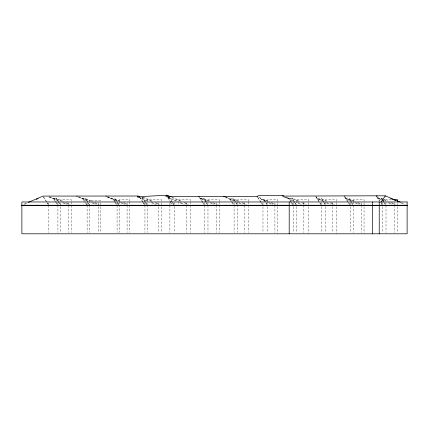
<?xml version="1.0" encoding="UTF-8"?>
<svg xmlns="http://www.w3.org/2000/svg" width="429" height="429" viewBox="0 0 429 429"><rect width="100%" height="100%" fill="white"/><g stroke="black" fill="none" stroke-linecap="round" stroke-linejoin="round"><path stroke-width="0.32" stroke-dasharray="2.15 1.61" d="M23.917 204.209L27.617 202.638M24.748 204.274L27.794 202.981M55.073 201.088L53.63 198.429L56.344 198.429L62.913 201.212M231.338 201.335L229.933 198.799L233.532 198.799L239.012 201.126M391.109 199.624L386.009 199.624L386.009 200.965M100.799 200.402L89.666 200.402L89.666 204.628M316.152 196.589L317.551 199.115L321.428 199.12L326.292 201.185M78.732 196.793L82.953 198.579L82.953 199.002L85.494 199.008L90.262 201.024M138.626 197.302L148.38 201.158M152.038 202.606L156.306 204.29M137.409 197.238L147.324 201.158M151.04 202.627L155.384 204.343M143.109 197.227L152.295 201.11M155.968 202.665L159.647 204.22M142.492 197.383L151.566 201.222M155.191 202.756L158.821 204.29M120.082 200.97L115.321 198.954L113.17 198.959L107.845 196.702M124.254 202.735L127.826 204.247M119.589 201.185L115.321 199.378L113.17 199.378L107.25 196.873M123.252 202.729L126.914 204.279M107.802 196.911L117.664 201.083M121.359 202.649L125.059 204.215M106.564 196.804L116.919 201.19M120.576 202.735L124.228 204.279M66.5 202.729L70.088 204.247M61.84 201.174L56.344 198.852L53.63 198.847L48.611 196.723M65.508 202.729L69.171 204.279M49.726 196.777L59.722 201.083M63.422 202.649L67.122 204.215M48.622 196.809L58.982 201.19M62.634 202.735L66.291 204.284M401.544 202.708L405.148 204.236M400.584 202.719L404.252 204.274M383.328 199.061L381.504 198.289L378.593 198.289L376.946 195.812M383.934 199.319L388.191 201.126M391.838 202.676L395.49 204.225M383.301 199.469L381.504 198.707L378.593 198.707L377.279 196.723M383.901 199.726L386.894 200.997M391.087 202.772L394.68 204.301M381.633 199.576L378.593 198.289L378.593 198.707L380.99 199.721M382.244 199.834L385.285 201.126M388.931 202.676L392.583 204.225M381.59 199.978L383.982 200.992M388.175 202.772L391.774 204.301M354.611 201.078L349.067 198.729L346.493 198.729L345.383 197.067M358.312 202.644L362.012 204.209M353.92 201.201L349.067 199.147L346.493 199.147L345.013 196.932M357.555 202.745L361.197 204.284M352.037 201.078L346.493 198.729L346.493 199.147L351.34 201.206M355.732 202.644L359.432 204.209M354.981 202.745L358.617 204.284M326.775 200.97L321.428 198.697L317.551 198.697L323.498 201.217M330.936 202.735L334.502 204.247M329.944 202.729L333.59 204.279M327.064 202.735L330.63 204.247M317.551 199.115L322.42 201.18M326.072 202.729L329.719 204.279M299.115 201.18L291.902 198.123L288.647 198.123L285.768 196.906M302.724 202.708L306.333 204.236M298.048 201.147L291.902 198.541L288.647 198.547L284.615 196.836M301.732 202.708L305.421 204.268M284.427 196.852L294.648 201.18M298.257 202.708L301.866 204.236M283.231 196.766L293.629 201.169M297.297 202.719L300.965 204.274M268.055 201.083L263.755 199.254L261.202 199.254L259.497 196.675M271.745 202.649L275.434 204.209M267.38 201.212L263.755 199.673L261.202 199.673L259.154 196.579M270.999 202.751L274.624 204.29M265.508 201.078L261.202 199.254L261.202 199.673L264.827 201.212M269.197 202.644L272.887 204.209M268.452 202.751L272.077 204.29M242.664 202.676L246.316 204.225M237.725 200.997L233.532 199.222L229.933 199.217L225.745 197.442M241.918 202.778L245.511 204.301M226.34 197.276L235.424 201.153M239.05 202.692L242.68 204.231M225.166 197.222L234.395 201.137M238.084 202.697L241.774 204.263M209.743 201.072L203.571 198.455L200.788 198.45L200.048 197.335M213.444 202.638L217.144 204.209M209.041 201.19L203.571 198.874L200.788 198.868L199.678 197.195M212.682 202.735L216.329 204.284M206.96 201.067L200.788 198.45L200.788 198.868L206.258 201.19M210.66 202.638L214.361 204.209M209.899 202.735L213.545 204.284M172.206 197.281L181.301 201.142M184.937 202.681L188.572 204.225M171.659 197.469L180.282 201.126M183.977 202.697L187.671 204.263M168.184 197.34L177.209 201.169M180.818 202.703L184.432 204.236M166.999 197.26L176.185 201.153M179.858 202.713L183.526 204.274M91.549 201.153L85.494 198.584L82.953 198.579L87.237 205.255M95.179 202.692L98.815 204.231M94.434 202.794L98.005 204.306M78.705 196.831L88.953 201.169M92.573 202.703L96.187 204.236M77.51 196.739L87.929 201.158M91.608 202.713L95.286 204.274M351.238 201.995L349.067 198.729L351.201 202.359M351.598 202.536L353.41 205.255M351.56 202.896L352.627 204.499M344.648 196.654L348.225 202.027M348.584 202.568L349.662 204.183M344.643 197.067L348.182 202.381M348.536 202.912L350.305 205.571M382.571 199.898L381.504 198.289L382.555 200.289M382.925 200.434L383.993 202.038M384.352 202.574L386.127 205.255M382.904 200.82L383.955 202.402M384.309 202.933L385.36 204.515M376.801 196.568L379.686 200.911M381.129 203.083L381.848 204.172M376.801 196.981L379.649 201.276M381.075 203.421L381.789 204.499M323.6 201.979L321.428 198.697L323.568 202.343M323.965 202.526L325.777 205.255M323.922 202.885L324.994 204.494M315.959 196.68L319.519 202.038M319.873 202.574L320.94 204.183M315.605 196.562L319.471 202.391M319.825 202.922L320.881 204.51M294.45 201.962L291.902 198.123L294.412 202.327M294.814 202.515L296.637 205.255M294.771 202.869L296.568 205.571M291.2 201.962L288.647 198.123L291.162 202.327M291.564 202.515L293.388 205.255M291.522 202.869L292.599 204.488M265.562 201.984L263.755 199.254L265.53 202.354M265.926 202.526L267.734 205.255M265.889 202.89L267.664 205.571M257.926 197.447L262.36 204.14M257.55 197.302L260.837 202.263M261.202 202.815L262.301 204.467M235.671 202.027L233.532 198.799L235.639 202.397M236.03 202.568L237.811 205.255M235.988 202.922L237.039 204.51M229.933 198.799L232.073 202.027M232.432 202.563L233.499 204.177M231.687 201.866L233.446 204.51M206.006 202.118L203.571 198.455L205.797 202.22M206.354 202.638L208.092 205.255M206.167 202.778L208.022 205.571M199.678 197.485L204.102 204.145M199.303 197.345L202.585 202.279M202.949 202.826L204.038 204.472M169.042 197.109L172.286 201.995M172.646 202.542L174.442 205.255M169.031 197.512L172.238 202.349M172.592 202.885L174.378 205.571M142.235 197.243L145.351 202.048M145.694 202.585L146.734 204.188M141.886 197.126L145.308 202.402M145.651 202.933L146.675 204.515M53.63 198.429L55.995 202.107M56.333 202.633L58.028 205.255M55.432 201.651L57.239 204.451M89.784 205.255L85.494 198.584L87.602 202.29M87.956 202.837L89.012 204.477M82.953 199.002L85.06 202.284M85.414 202.831L87.173 205.571M58.703 202.107L56.344 198.429L57.781 201.088M59.041 202.633L60.73 205.255M58.14 201.651L59.942 204.451M43.383 196.627L46.847 202.021M47.195 202.558L48.23 204.177M43.383 197.04L46.804 202.37M47.147 202.906L48.171 204.504M139.951 197.249L143.018 202.054M143.361 202.59L144.38 204.188M139.607 197.136L142.841 202.198M143.2 202.761L144.278 204.445M115.181 202.107L113.17 198.959L114.248 201.067M115.519 202.633L117.197 205.255M114.613 201.63L116.409 204.445M117.326 202.107L115.321 198.954L117.117 202.193M117.664 202.633L119.337 205.255M117.476 202.756L118.554 204.445M168.093 197.206L170.731 202.381M171.026 202.955L171.616 204.107M168.082 197.608L169.825 201.019M170.115 201.587L171.568 204.435M397.49 202.638L397.49 205.952M397.49 206.617L397.49 232.47M394.583 202.638L394.583 204.628M394.583 205.287L394.583 232.47M386.009 201.635L386.009 232.47M382.448 202.638L382.448 205.952M382.448 206.617L382.448 232.47M364.044 201.367L364.044 199.555L353.287 199.555L353.287 200.874M364.044 202.638L364.044 205.952M364.044 206.617L364.044 233.8M361.465 202.638L361.465 204.628M361.465 205.287L361.465 232.47M353.287 201.528L353.287 232.48M350.252 202.638L350.252 205.952M350.252 206.617L350.252 232.47M336.449 201.34L336.449 199.442L325.654 199.442L325.654 205.952M336.449 202.638L336.449 205.952M336.449 206.617L336.449 233.8M332.577 202.638L332.577 205.952M332.577 206.617L332.577 232.47M325.654 206.617L325.654 232.475M321.53 202.638L321.53 205.952M321.53 206.617L321.53 232.47M308.306 201.324L308.306 199.367L296.514 199.367L296.514 205.952M308.306 202.638L308.306 205.952M308.306 206.617L308.306 233.8M303.839 202.638L303.839 204.628M303.839 205.287L303.839 232.47M296.514 206.617L296.514 232.475M293.264 202.638L293.264 205.952M293.264 206.617L293.264 232.47M277.456 201.34L277.456 199.447L267.61 199.447L267.61 200.767M277.456 202.638L277.456 205.952M277.456 206.617L277.456 233.8M274.914 202.638L274.914 204.628M274.914 205.287L274.914 232.47M267.61 201.426L267.61 205.952M267.61 206.617L267.61 232.475M262.977 202.638L262.977 205.952M262.977 206.617L262.977 232.47M248.316 201.373L248.316 199.576L237.693 199.576L237.693 200.895M248.316 201.973L248.316 204.628M248.316 205.287L248.316 232.47M244.664 202.638L244.664 204.628M244.664 205.287L244.664 232.47M237.693 201.55L237.693 204.628M237.693 204.842L237.693 232.48M234.095 202.638L234.095 204.628M234.095 205.287L234.095 232.47M219.176 201.351L219.176 199.49L207.968 199.49L207.968 200.81M219.176 201.973L219.176 204.628M219.176 205.287L219.176 232.47M216.398 202.638L216.398 204.628M216.398 205.287L216.398 232.47M207.968 201.469L207.968 204.628M207.968 205.287L207.968 232.48M204.719 202.638L204.719 204.628M204.719 205.287L204.719 232.47M190.562 200.815L190.562 199.651L178.603 199.651L178.603 200.858M190.562 201.973L190.562 204.628M190.562 205.287L190.562 232.47M186.406 202.638L186.406 204.628M186.406 205.287L186.406 232.47M178.603 201.458L178.603 204.472M174.324 202.595L174.324 204.451M174.324 206.408L174.324 232.464M169.889 202.638L169.889 204.628M169.889 205.287L169.889 232.47M161.658 200.89L161.658 199.801L147.308 199.801L147.308 204.628M161.658 202.638L161.658 205.952M161.658 206.617L161.658 232.47M158.28 202.638L158.28 205.952M158.28 206.617L158.28 232.47M147.308 205.132L147.308 232.47M144.948 202.638L144.948 204.628M144.948 205.287L144.948 232.47M129.778 201.367L129.778 199.549L119.224 199.549L119.224 200.869M129.778 201.973L129.778 204.628M129.778 205.287L129.778 232.47M127.086 202.638L127.086 204.628M127.086 205.287L127.086 232.47M119.224 201.523L119.224 204.628M119.224 204.821L119.224 232.48M117.079 202.638L117.079 204.628M117.079 205.287L117.079 232.47M100.799 202.638L100.799 205.952M100.799 206.617L100.799 232.47M98.166 202.638L98.166 205.952M98.166 206.617L98.166 232.47M89.666 205.078L89.666 232.47M87.119 202.638L87.119 204.628M87.119 205.287L87.119 232.47M71.252 200.804L71.252 199.635L60.612 199.635L60.612 200.804M71.252 201.973L71.252 204.628M71.252 205.287L71.252 232.47M68.361 202.638L68.361 204.628M68.361 205.287L68.361 232.47M60.612 202.638L60.612 205.952M60.612 206.617L60.612 232.47M57.91 202.638L57.91 204.628M57.91 205.287L57.91 232.47M48.804 202.638L48.804 204.628M48.804 205.287L48.804 232.47"/><path stroke-width="0.64" d="M76.898 196.064L76.92 196.444M28.234 202.375L43.039 196.085L137.94 196.015L139.607 196.718M170.994 196.766L166.511 195.2L165.776 196.321L257.185 196.332L258.81 195.645L282.888 195.683L284.041 196.171M223.949 196.262C223.702 197.12 224.26 195.506 225.145 196.793M380.936 202.483L385.322 195.828L400.343 202.198M282.888 195.683L282.62 196.085L376.946 195.812L385.322 195.828L385.322 196.246M36.331 199.356L38.16 198.579M166.511 195.2L137.409 196.82L137.94 196.015L137.94 196.434M393.023 199.624L397.49 199.624L397.49 201.389M21.884 205.491L151.705 205.491M347.109 205.491L407.116 205.491M166.511 195.624L167.213 195.897L167.213 195.479M390.814 198.579L392.648 199.356M393.87 199.871L395.699 200.649M379.107 205.255L379.177 205.571M379.231 201.973L379.231 233.8M376.946 195.812L376.946 196.23M376.442 196.021L376.442 196.444M372.361 201.973L372.361 233.8M344.648 195.962L344.648 196.38M289.194 201.973L289.194 233.8M257.185 196.332L257.185 196.755M198.938 196.375L198.938 196.793M167.964 195.479L167.964 195.903M106.065 195.951L106.065 196.369M407.55 205.255L407.303 205.571L21.697 205.571L21.45 205.255L407.55 205.255M407.116 201.973L21.884 201.973L21.884 233.8L407.116 233.8L407.116 201.973"/></g></svg>
